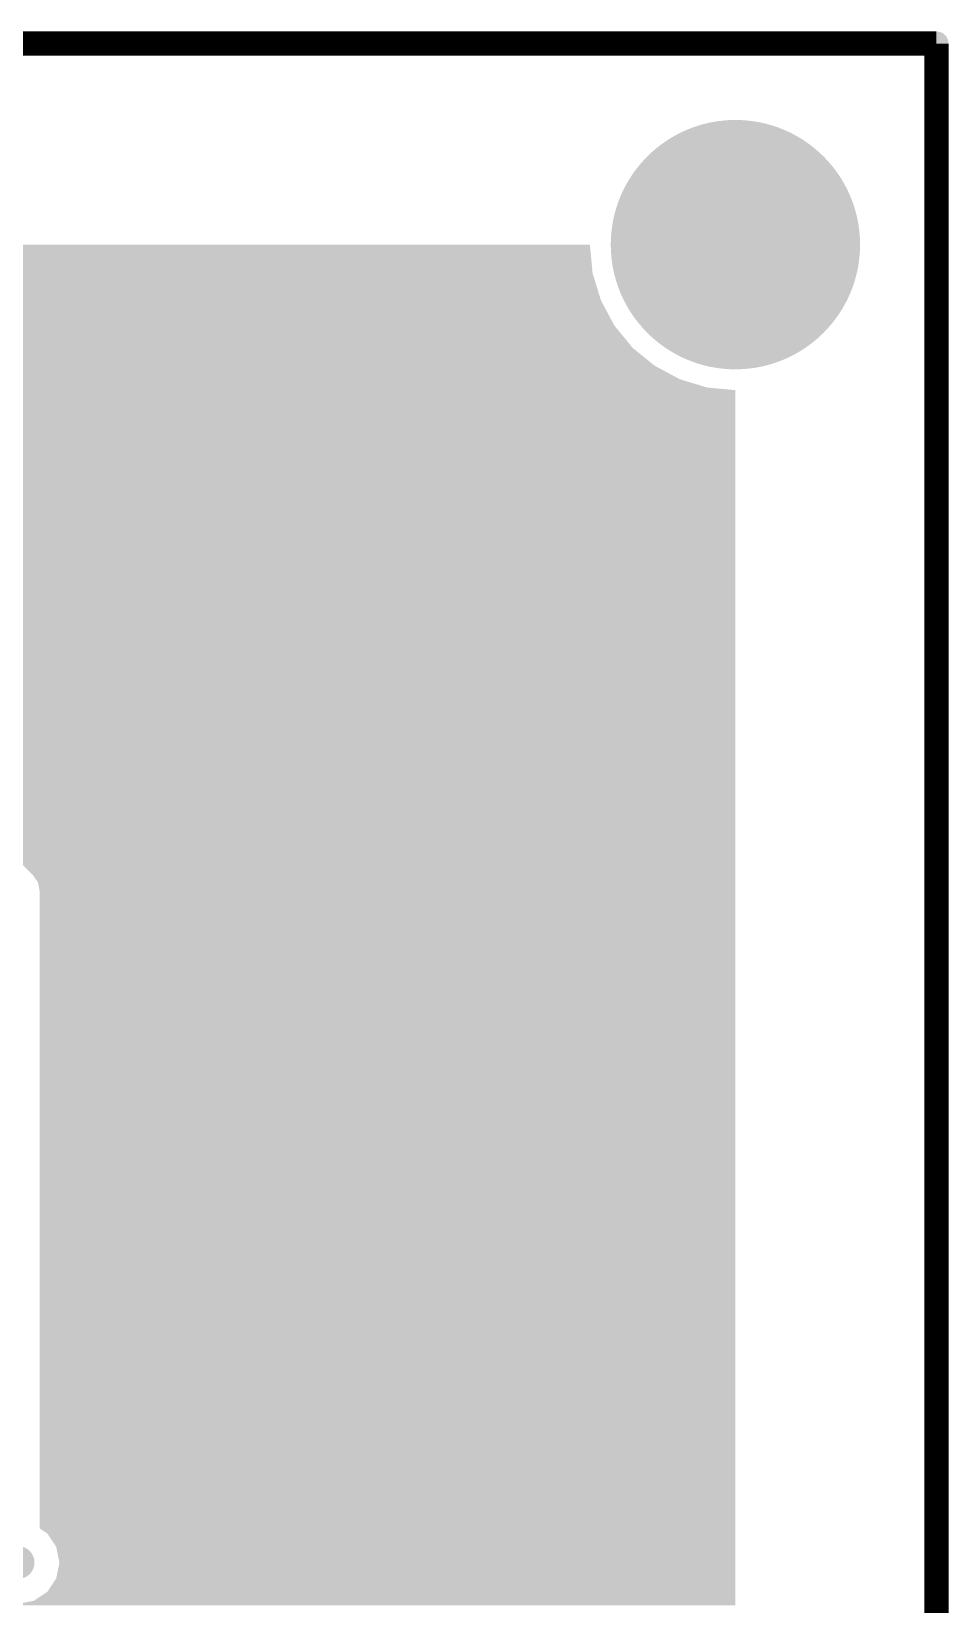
# Model space of a CAD drawing. Header units: millimetres. Extents: x -0.01 to 2.37, y -0.01 to 1.58.
# Drawn here: x 1.919 to 2.368, y 0.811 to 1.581 of the extents above; entities that cross this region are included whole.
import ezdxf

# ---------------------------------------------------------------- set-up
doc = ezdxf.new("R2010")
doc.units = ezdxf.units.MM
doc.layers.get('0').update_dxf_attribs({"linetype": 'CONTINUOUS', "lineweight": 0})
for name, color, linetype, lineweight in [('PCB_KUR_GBL', 10, 'CONTINUOUS', 0), ('PCB_KUR_GBS', 176, 'CONTINUOUS', 0), ('PCB_KUR_GKO', 130, 'CONTINUOUS', 0), ('PCB_KUR_TXT', 254, 'CONTINUOUS', 0)]:
    doc.layers.add(name, color=color, linetype=linetype, lineweight=lineweight)

# ---------------------------------------------------------------- blocks, each defined once
blk = doc.blocks.new('ROUND_11')
h = blk.add_hatch(color=256)
edge = h.paths.add_edge_path(flags=0)
edge.add_arc((0, 0), 0.05905, 0, 360)
blk = doc.blocks.new('ROUND_16')
h = blk.add_hatch(color=256)
edge = h.paths.add_edge_path(flags=0)
edge.add_arc((0, 0), 0.008, 0, 360)
blk = doc.blocks.new('ROUND_24')
h = blk.add_hatch(color=256)
edge = h.paths.add_edge_path(flags=0)
edge.add_arc((0, 0), 0.061, 0, 360)
blk = doc.blocks.new('ROUND_3')
h = blk.add_hatch(color=256)
edge = h.paths.add_edge_path(flags=0)
edge.add_arc((0, 0), 0.0059, 0, 360)

msp = doc.modelspace()

# ---------------------------------------------------------------- linework, layer by layer
at = {"layer": 'PCB_KUR_GBL'}
for points in [[(0.1693, 1.4694), (0.1693, 1.4764), (2.19325, 1.4694), (2.1926, 1.4764)], [(0.1693, 1.4764), (0.582, 1.4764), (2.1926, 1.4764), (0.582, 1.4764)], [(0.1666, 1.4557), (0.16794, 1.4625), (2.19598, 1.4557), (2.1939, 1.4625)], [(0.16794, 1.4625), (0.1693, 1.4694), (2.1939, 1.4625), (2.19325, 1.4694)], [(0.16384, 1.4491), (0.1666, 1.4557), (2.198, 1.4491), (2.19598, 1.4557)], [(0.1612, 1.4428), (0.16384, 1.4491), (2.20138, 1.4428), (2.198, 1.4491)], [(0.15722, 1.4368), (0.1612, 1.4428), (2.2046, 1.4368), (2.20138, 1.4428)], [(0.1535, 1.4312), (0.15722, 1.4368), (2.20916, 1.4312), (2.2046, 1.4368)], [(0.1436, 1.4213), (0.1483, 1.426), (2.21917, 1.4213), (2.2134, 1.426)], [(0.1483, 1.426), (0.1535, 1.4312), (2.2134, 1.426), (2.20916, 1.4312)], [(0.132, 1.4136), (0.13742, 1.4172), (2.23091, 1.4136), (2.2242, 1.4172)], [(0.13742, 1.4172), (0.1436, 1.4213), (2.2242, 1.4172), (2.21917, 1.4213)], [(0.1191, 1.4082), (0.12483, 1.4106), (2.24434, 1.4082), (2.2365, 1.4106)], [(0.12483, 1.4106), (0.132, 1.4136), (2.2365, 1.4106), (2.23091, 1.4136)], [(0.0984, 1.4052), (0.0984, 1.4055), (2.2638, 1.4052), (2.26059, 1.4055)], [(0.0984, 1.3128), (0.0984, 1.4052), (2.2638, 1.3128), (2.2638, 1.4052)], [(0.1054, 1.4055), (0.11047, 1.4065), (2.26059, 1.4055), (2.2499, 1.4065)], [(0.11047, 1.4065), (0.1191, 1.4082), (2.2499, 1.4065), (2.24434, 1.4082)], [(0.5502, 1.3098), (0.5429, 1.3128), (2.2638, 1.3098), (2.2638, 1.3128)], [(0.553, 1.307), (0.5502, 1.3098), (2.2638, 1.307), (2.2638, 1.3098)], [(0.582, 1.3062), (0.582, 1.307), (2.2638, 1.3062), (2.2638, 1.307)], [(1.2761, 1.3052), (1.271, 1.3062), (2.2638, 1.3052), (2.2638, 1.3062)], [(1.2804, 1.3024), (1.2761, 1.3052), (2.2638, 1.3024), (2.2638, 1.3052)], [(1.3166, 1.2662), (1.2804, 1.3024), (2.2638, 1.2662), (2.2638, 1.3024)], [(1.3257, 1.2647), (1.318, 1.2662), (2.2638, 1.2647), (2.2638, 1.2662)], [(1.3323, 1.2603), (1.3257, 1.2647), (2.2638, 1.2603), (2.2638, 1.2647)], [(1.3367, 1.2537), (1.3323, 1.2603), (2.2638, 1.2537), (2.2638, 1.2603)], [(1.3382, 1.246), (1.3367, 1.2537), (2.2638, 1.246), (2.2638, 1.2537)], [(1.3367, 1.2383), (1.3382, 1.246), (2.2638, 1.2383), (2.2638, 1.246)], [(1.3257, 1.2273), (1.3323, 1.2317), (2.2638, 1.2273), (2.2638, 1.2317)], [(1.3323, 1.2317), (1.3367, 1.2383), (2.2638, 1.2317), (2.2638, 1.2383)], [(0.0984, 1.1995), (0.0984, 1.2258), (2.2638, 1.1995), (2.2638, 1.2258)], [(1.318, 1.2258), (1.3257, 1.2273), (2.2638, 1.2258), (2.2638, 1.2273)], [(1.888, 1.1987), (1.884, 1.1995), (2.2638, 1.1987), (2.2638, 1.1995)], [(1.8915, 1.1965), (1.888, 1.1987), (2.2638, 1.1965), (2.2638, 1.1987)], [(1.9202, 1.1677), (1.8915, 1.1965), (2.2638, 1.1677), (2.2638, 1.1965)], [(1.9225, 1.1643), (1.9202, 1.1677), (2.2638, 1.1643), (2.2638, 1.1677)], [(1.9233, 1.1602), (1.9225, 1.1643), (2.2638, 1.1602), (2.2638, 1.1643)], [(1.9233, 0.8483), (1.9233, 1.1602), (2.2638, 0.8483), (2.2638, 1.1602)], [(1.9271, 0.8458), (1.9233, 0.8483), (2.2638, 0.8458), (2.2638, 0.8483)], [(1.9314, 0.8393), (1.9271, 0.8458), (2.2638, 0.8393), (2.2638, 0.8458)], [(1.933, 0.8316), (1.9314, 0.8393), (2.2638, 0.8316), (2.2638, 0.8393)], [(1.9314, 0.8238), (1.933, 0.8316), (2.2638, 0.8238), (2.2638, 0.8316)], [(1.9271, 0.8173), (1.9314, 0.8238), (2.2638, 0.8173), (2.2638, 0.8238)], [(1.9205, 0.8129), (1.9271, 0.8173), (2.2638, 0.8129), (2.2638, 0.8173)], [(1.1195, 0.8107), (1.1195, 0.8114), (2.2638, 0.8107), (2.2638, 0.8114)], [(1.9128, 0.8114), (1.9205, 0.8129), (2.2638, 0.8114), (2.2638, 0.8129)]]:
    msp.add_solid(points, dxfattribs=at)
at = {"layer": 'PCB_KUR_GKO', "lineweight": 211, "const_width": 0.0118}
for points in [[(0, 1.5748), (2.3622, 1.5748)], [(2.3622, 0), (2.3622, 1.5748)]]:
    msp.add_lwpolyline(points, dxfattribs=at)

# ---------------------------------------------------------------- block references
at = {"layer": 'PCB_KUR_GBL'}
for name, p in [('ROUND_11', (2.2638, 1.4764)), ('ROUND_16', (1.9128, 0.8316))]:
    msp.add_blockref(name, p, dxfattribs=at)
at = {"layer": 'PCB_KUR_GBS'}
msp.add_blockref('ROUND_24', (2.2638, 1.4764), dxfattribs=at)
at = {"layer": 'PCB_KUR_GKO'}
msp.add_blockref('ROUND_3', (2.3622, 1.5748), dxfattribs=at)
msp.add_blockref('ROUND_3', (2.3622, 1.5748), dxfattribs=at)
at = {"layer": 'PCB_KUR_TXT'}
msp.add_blockref('ROUND_11', (2.2638, 1.4764), dxfattribs=at)

doc.saveas('drawing.dxf')
